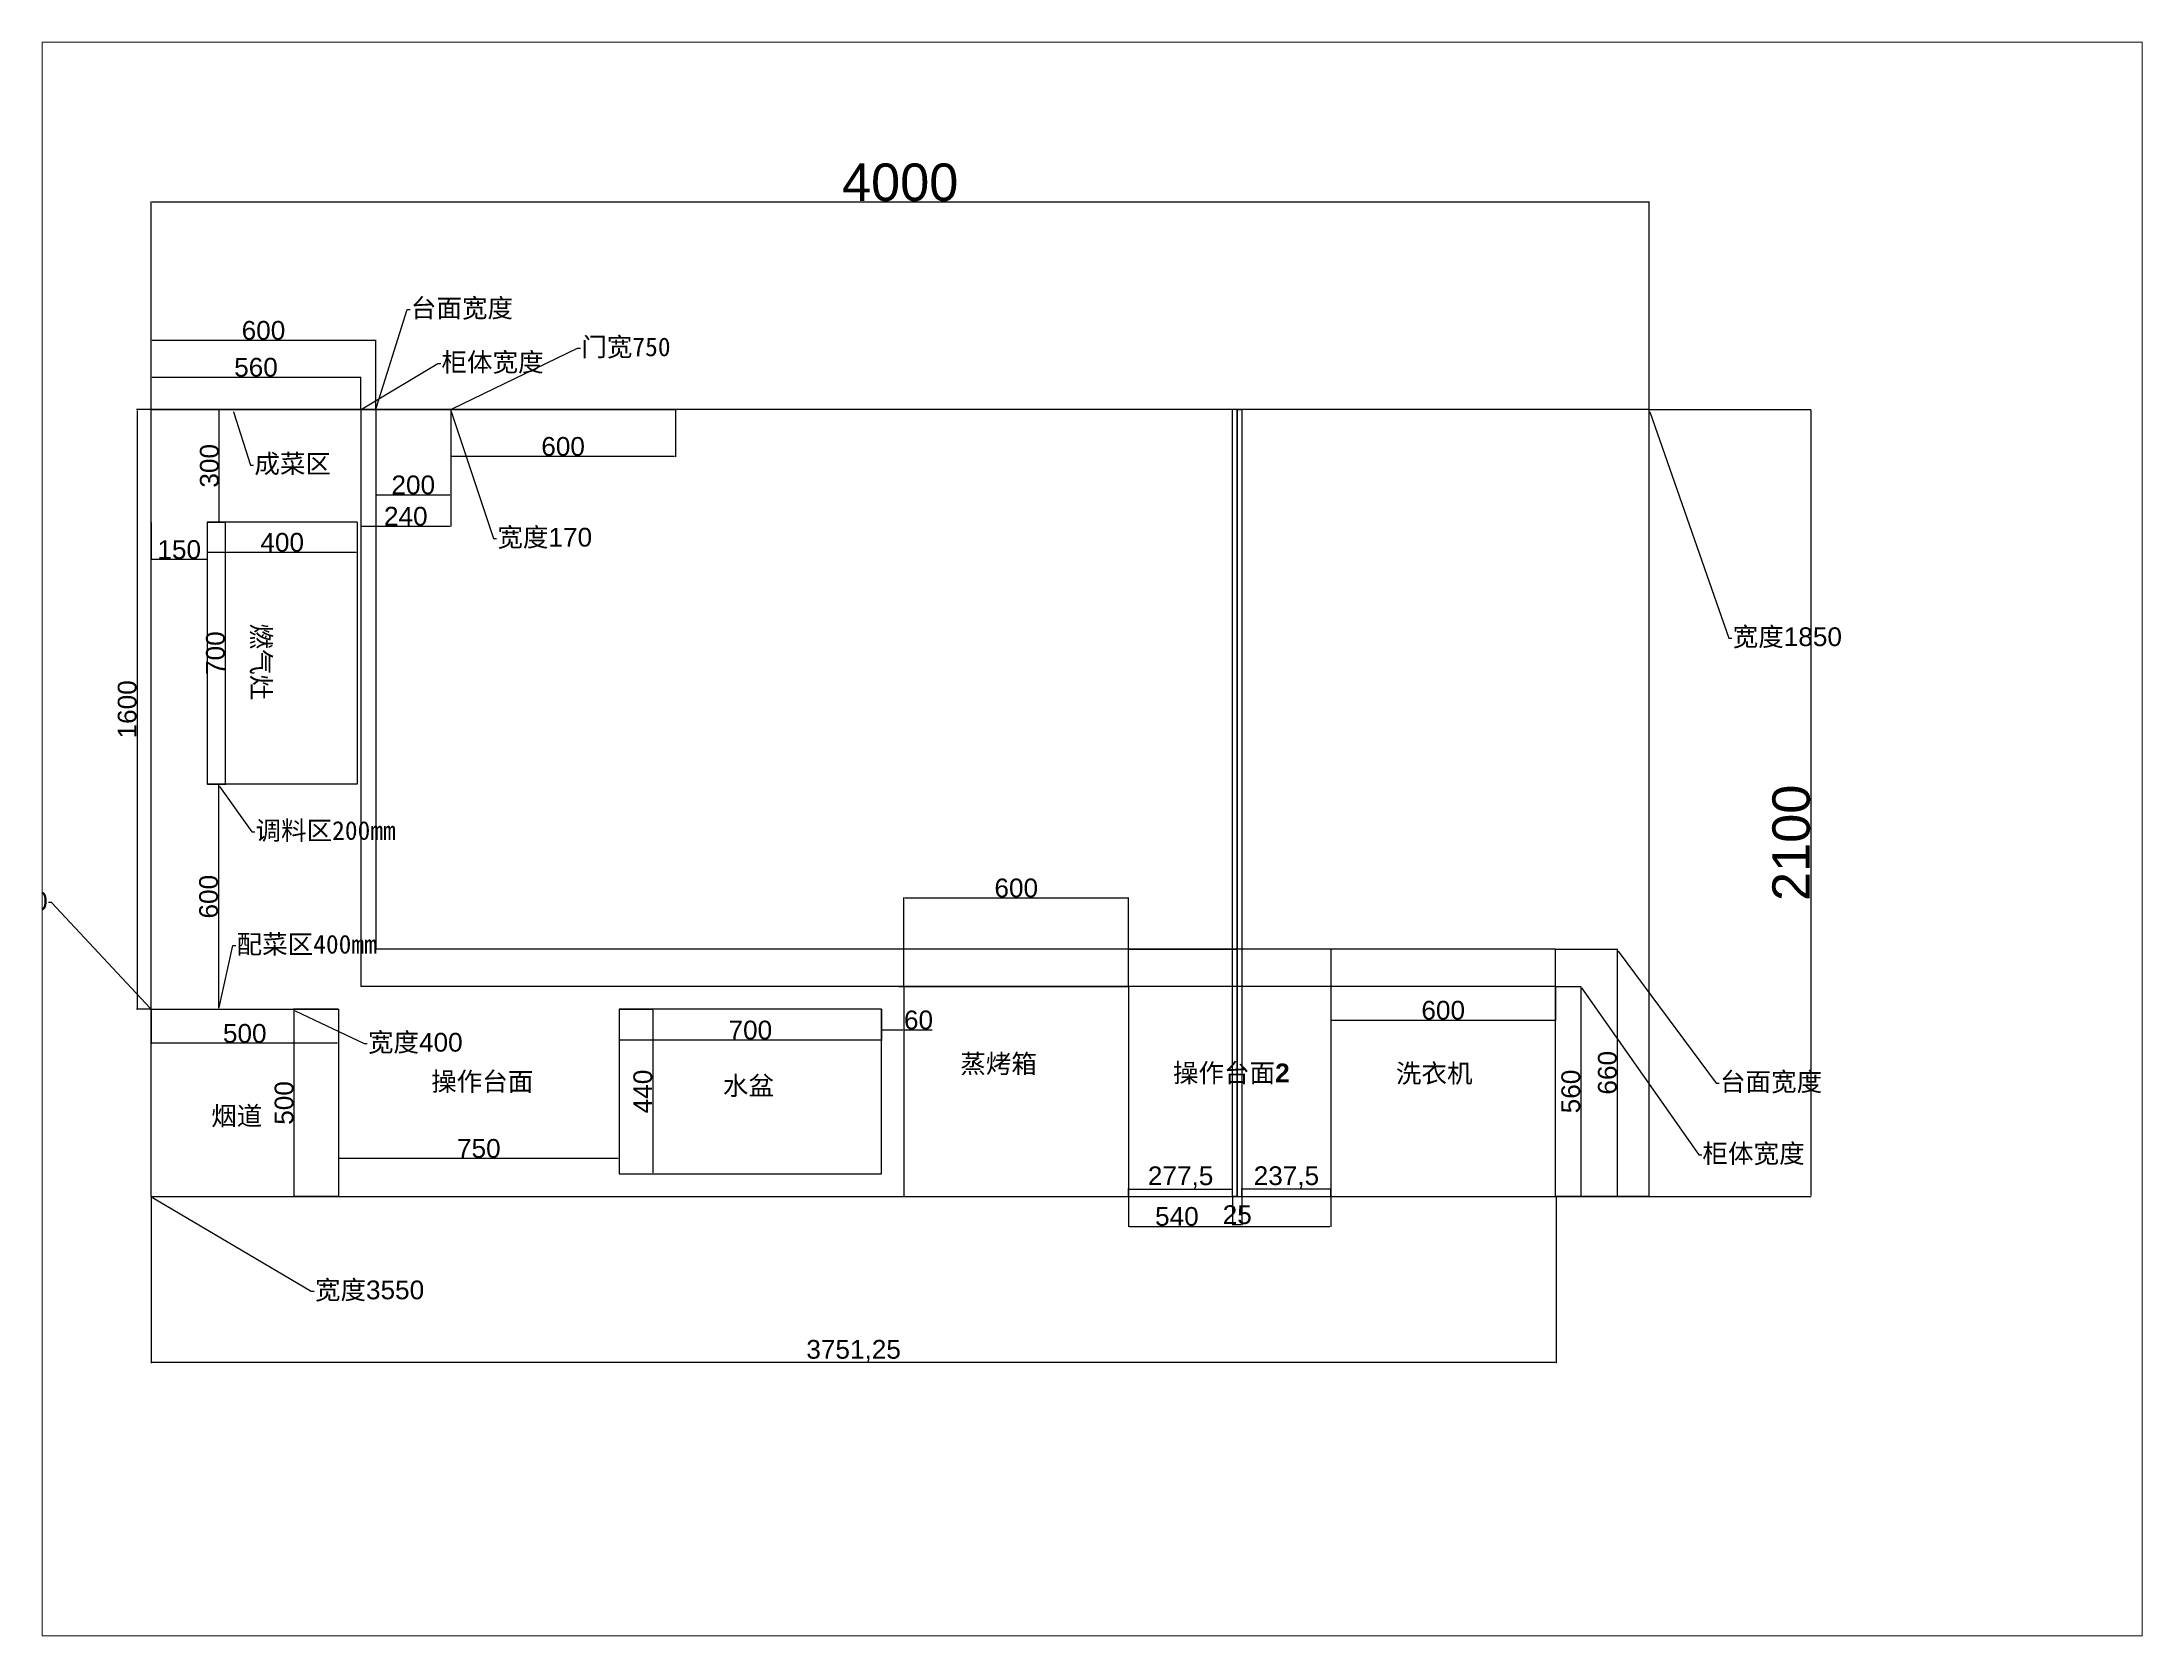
# Paper-space layout '布局1' of a CAD drawing. Header units: millimetres. Extents: x 26 to 231, y 20 to 176.
# The model-space entities are those that its viewports show. They can reach past a viewport. Long polylines and large blocks are cut down to what shows.
import ezdxf
from ezdxf import colors
from ezdxf.entities.mleader import LeaderData, LeaderLine
from ezdxf.math import Vec2, Vec3

# ---------------------------------------------------------------- set-up
doc = ezdxf.new("R2010")
doc.units = ezdxf.units.MM
doc.styles.get("Standard").update_dxf_attribs({"font": 'arial.ttf'})
doc.styles.add('厨房样式', font='arialbd.ttf', dxfattribs={"height": 50})
doc.dimstyles.new('ISO-25', dxfattribs={"dimtxt": 2.5, "dimasz": 2.5, "dimexe": 1.25, "dimexo": 0.625, "dimtad": 1, "dimtxsty": 'Standard', "dimcen": 2.5, "dimadec": 0, "dimazin": 0, "dimtfac": 1, "dimtmove": 0, "dimatfit": 3, "dimfxl": 1, "dimarcsym": 0})

# ---------------------------------------------------------------- blocks, each defined once
blk = doc.blocks.new('*D1')
at = {"color": 0, "lineweight": -2, "transparency": 16777216}
for p, q in [((4202.9, 1613.6), (4202.9, 1523.4)), ((4802.9, 1613.6), (4802.9, 1523.4)), ((4205.4, 1524.7), (4800.4, 1524.7))]:
    blk.add_line(p, q, dxfattribs=at)
at = {"color": 0, "transparency": 16777216}
for points in [[(4205.4, 1525.1), (4205.4, 1524.3), (4202.9, 1524.7)], [(4800.4, 1525.1), (4800.4, 1524.3), (4802.9, 1524.7)]]:
    blk.add_solid(points, dxfattribs=at)
at = {"layer": 'Defpoints', "color": 0, "transparency": 16777216}
for p in [(4202.9, 1614.2), (4802.9, 1614.2), (4802.9, 1524.7)]:
    blk.add_point(p, dxfattribs=at)
at = {"color": 0, "transparency": 16777216, "insert": (4502.9, 1550.8), "char_height": 2.5, "attachment_point": 5}
blk.add_mtext('{\\H20x;600}', dxfattribs=at)
blk = doc.blocks.new('*D2')
at = {"color": 0, "lineweight": -2, "transparency": 16777216}
for p, q in [((4803.6, 1614.2), (4871.2, 1614.2)), ((4870, 1611.7), (4870, 1056.7)), ((4803.6, 1054.2), (4871.2, 1054.2))]:
    blk.add_line(p, q, dxfattribs=at)
at = {"color": 0, "transparency": 16777216}
for points in [[(4869.5, 1611.7), (4870.4, 1611.7), (4870, 1614.2)], [(4869.5, 1056.7), (4870.4, 1056.7), (4870, 1054.2)]]:
    blk.add_solid(points, dxfattribs=at)
at = {"layer": 'Defpoints', "color": 0, "transparency": 16777216}
for p in [(4802.9, 1614.2), (4802.9, 1054.2), (4870, 1054.2)]:
    blk.add_point(p, dxfattribs=at)
at = {"color": 0, "transparency": 16777216, "insert": (4843.8, 1334.2), "char_height": 2.5, "attachment_point": 5, "rotation": 90}
blk.add_mtext('{\\H20x;560}', dxfattribs=at)
blk = doc.blocks.new('*D3')
at = {"color": 0, "lineweight": -2, "transparency": 16777216}
for p, q in [((4803.6, 1714.2), (4968.8, 1714.2)), ((4967.6, 1711.7), (4967.6, 1056.7)), ((4804.2, 1054.2), (4968.8, 1054.2))]:
    blk.add_line(p, q, dxfattribs=at)
at = {"color": 0, "transparency": 16777216}
for points in [[(4967.1, 1711.7), (4968, 1711.7), (4967.6, 1714.2)], [(4967.1, 1056.7), (4968, 1056.7), (4967.6, 1054.2)]]:
    blk.add_solid(points, dxfattribs=at)
at = {"layer": 'Defpoints', "color": 0, "transparency": 16777216}
for p in [(4802.9, 1714.2), (4803.6, 1054.2), (4967.6, 1054.2)]:
    blk.add_point(p, dxfattribs=at)
at = {"color": 0, "transparency": 16777216, "insert": (4941.4, 1384.2), "char_height": 2.5, "attachment_point": 5, "rotation": 90}
blk.add_mtext('{\\H20x;660}', dxfattribs=at)
blk = doc.blocks.new('*D4')
at = {"color": 0, "lineweight": -2, "transparency": 16777216}
for p, q in [((5053.6, 3154.2), (5485.3, 3154.2)), ((5484.1, 3151.7), (5484.1, 1056.7)), ((5053.6, 1054.2), (5485.3, 1054.2))]:
    blk.add_line(p, q, dxfattribs=at)
at = {"color": 0, "transparency": 16777216}
for points in [[(5483.6, 3151.7), (5484.5, 3151.7), (5484.1, 3154.2)], [(5483.6, 1056.7), (5484.5, 1056.7), (5484.1, 1054.2)]]:
    blk.add_solid(points, dxfattribs=at)
at = {"layer": 'Defpoints', "color": 0, "transparency": 16777216}
for p in [(5052.9, 3154.2), (5052.9, 1054.2), (5484.1, 1054.2)]:
    blk.add_point(p, dxfattribs=at)
at = {"color": 0, "transparency": 16777216, "insert": (5432.4, 1997.9), "char_height": 2.5, "attachment_point": 5, "rotation": 90}
blk.add_mtext('{\\H40x;2100}', dxfattribs=at)
blk = doc.blocks.new('*D5')
at = {"color": 0, "lineweight": -2, "transparency": 16777216}
for p, q in [((1052.9, 3154.9), (1052.9, 3340.6)), ((1055.4, 3339.3), (1650.4, 3339.3)), ((1652.9, 3154.9), (1652.9, 3340.6))]:
    blk.add_line(p, q, dxfattribs=at)
at = {"color": 0, "transparency": 16777216}
for points in [[(1055.4, 3339.7), (1055.4, 3338.9), (1052.9, 3339.3)], [(1650.4, 3339.7), (1650.4, 3338.9), (1652.9, 3339.3)]]:
    blk.add_solid(points, dxfattribs=at)
at = {"layer": 'Defpoints', "color": 0, "transparency": 16777216}
for p in [(1652.9, 3339.3), (1052.9, 3154.2), (1652.9, 3154.2)]:
    blk.add_point(p, dxfattribs=at)
at = {"color": 0, "transparency": 16777216, "insert": (1352.9, 3365.5), "char_height": 2.5, "attachment_point": 5}
blk.add_mtext('{\\H20x;600}', dxfattribs=at)
blk = doc.blocks.new('*D6')
at = {"color": 0, "lineweight": -2, "transparency": 16777216}
for p, q in [((1052.9, 3154.9), (1052.9, 3242.1)), ((1055.4, 3240.8), (1610.4, 3240.8)), ((1612.9, 3154.9), (1612.9, 3242.1))]:
    blk.add_line(p, q, dxfattribs=at)
at = {"color": 0, "transparency": 16777216}
for points in [[(1055.4, 3241.3), (1055.4, 3240.4), (1052.9, 3240.8)], [(1610.4, 3241.3), (1610.4, 3240.4), (1612.9, 3240.8)]]:
    blk.add_solid(points, dxfattribs=at)
at = {"layer": 'Defpoints', "color": 0, "transparency": 16777216}
for p in [(1612.9, 3240.8), (1052.9, 3154.2), (1612.9, 3154.2)]:
    blk.add_point(p, dxfattribs=at)
at = {"color": 0, "transparency": 16777216, "insert": (1332.9, 3267), "char_height": 2.5, "attachment_point": 5}
blk.add_mtext('{\\H20x;560}', dxfattribs=at)
blk = doc.blocks.new('*D7')
at = {"color": 0, "lineweight": -2, "transparency": 16777216}
for p, q in [((1852.9, 3153.6), (1852.9, 3028.3)), ((2452.9, 3153.6), (2452.9, 3028.3)), ((1855.4, 3029.6), (2450.4, 3029.6))]:
    blk.add_line(p, q, dxfattribs=at)
at = {"color": 0, "transparency": 16777216}
for points in [[(1855.4, 3030), (1855.4, 3029.2), (1852.9, 3029.6)], [(2450.4, 3030), (2450.4, 3029.2), (2452.9, 3029.6)]]:
    blk.add_solid(points, dxfattribs=at)
at = {"layer": 'Defpoints', "color": 0, "transparency": 16777216}
for p in [(1852.9, 3154.2), (2452.9, 3154.2), (2452.9, 3029.6)]:
    blk.add_point(p, dxfattribs=at)
at = {"color": 0, "transparency": 16777216, "insert": (2152.9, 3055.7), "char_height": 2.5, "attachment_point": 5}
blk.add_mtext('{\\H20x;600}', dxfattribs=at)
blk = doc.blocks.new('*D8')
at = {"color": 0, "lineweight": -2, "transparency": 16777216}
for p, q in [((1052.9, 3154.9), (1052.9, 3710)), ((1055.4, 3708.8), (5050.4, 3708.8)), ((5052.9, 3152.4), (5052.9, 3710))]:
    blk.add_line(p, q, dxfattribs=at)
at = {"color": 0, "transparency": 16777216}
for points in [[(1055.4, 3709.2), (1055.4, 3708.4), (1052.9, 3708.8)], [(5050.4, 3709.2), (5050.4, 3708.4), (5052.9, 3708.8)]]:
    blk.add_solid(points, dxfattribs=at)
at = {"layer": 'Defpoints', "color": 0, "transparency": 16777216}
for p in [(5052.9, 3708.8), (1052.9, 3154.2), (5052.9, 3151.7)]:
    blk.add_point(p, dxfattribs=at)
at = {"color": 0, "transparency": 16777216, "insert": (3052.9, 3760.5), "char_height": 2.5, "attachment_point": 5}
blk.add_mtext('{\\H40x;4000}', dxfattribs=at)
blk = doc.blocks.new('*D9')
at = {"color": 0, "lineweight": -2, "transparency": 16777216}
for p, q in [((1652.9, 3153.6), (1652.9, 2925.6)), ((1852.9, 3153), (1852.9, 2925.6)), ((1655.4, 2926.9), (1850.4, 2926.9))]:
    blk.add_line(p, q, dxfattribs=at)
at = {"color": 0, "transparency": 16777216}
for points in [[(1655.4, 2927.3), (1655.4, 2926.4), (1652.9, 2926.9)], [(1850.4, 2927.3), (1850.4, 2926.4), (1852.9, 2926.9)]]:
    blk.add_solid(points, dxfattribs=at)
at = {"layer": 'Defpoints', "color": 0, "transparency": 16777216}
for p in [(1652.9, 3154.2), (1852.9, 3153.6), (1852.9, 2926.9)]:
    blk.add_point(p, dxfattribs=at)
at = {"color": 0, "transparency": 16777216, "insert": (1752.9, 2953), "char_height": 2.5, "attachment_point": 5}
blk.add_mtext('{\\H20x;200}', dxfattribs=at)
blk = doc.blocks.new('*D10')
at = {"color": 0, "lineweight": -2, "transparency": 16777216}
for p, q in [((1052.9, 1553.6), (1052.9, 1461.6)), ((1552.9, 1553.6), (1552.9, 1461.6)), ((1550.4, 1462.8), (1055.4, 1462.8))]:
    blk.add_line(p, q, dxfattribs=at)
at = {"color": 0, "transparency": 16777216}
for points in [[(1055.4, 1463.2), (1055.4, 1462.4), (1052.9, 1462.8)], [(1550.4, 1463.2), (1550.4, 1462.4), (1552.9, 1462.8)]]:
    blk.add_solid(points, dxfattribs=at)
at = {"layer": 'Defpoints', "color": 0, "transparency": 16777216}
for p in [(1052.9, 1554.2), (1552.9, 1554.2), (1052.9, 1462.8)]:
    blk.add_point(p, dxfattribs=at)
at = {"color": 0, "transparency": 16777216, "insert": (1302.9, 1489), "char_height": 2.5, "attachment_point": 5}
blk.add_mtext('{\\H20x;500}', dxfattribs=at)
blk = doc.blocks.new('*D11')
at = {"color": 0, "lineweight": -2, "transparency": 16777216}
for p, q in [((1552.3, 1553.6), (1433, 1553.6)), ((1434.2, 1551.1), (1434.2, 1056.1)), ((1552.3, 1053.6), (1433, 1053.6))]:
    blk.add_line(p, q, dxfattribs=at)
at = {"color": 0, "transparency": 16777216}
for points in [[(1433.8, 1551.1), (1434.7, 1551.1), (1434.2, 1553.6)], [(1433.8, 1056.1), (1434.7, 1056.1), (1434.2, 1053.6)]]:
    blk.add_solid(points, dxfattribs=at)
at = {"layer": 'Defpoints', "color": 0, "transparency": 16777216}
for p in [(1552.9, 1553.6), (1434.2, 1053.6), (1552.9, 1053.6)]:
    blk.add_point(p, dxfattribs=at)
at = {"color": 0, "transparency": 16777216, "insert": (1408.1, 1303.6), "char_height": 2.5, "attachment_point": 5, "rotation": 90}
blk.add_mtext('{\\H20x;500}', dxfattribs=at)
blk = doc.blocks.new('*D12')
at = {"color": 0, "lineweight": -2, "transparency": 16777216}
for p, q in [((2302.9, 1553.6), (2302.9, 1470.5)), ((3002.9, 1553.6), (3002.9, 1470.5)), ((2305.4, 1471.8), (3000.4, 1471.8))]:
    blk.add_line(p, q, dxfattribs=at)
at = {"color": 0, "transparency": 16777216}
for points in [[(2305.4, 1472.2), (2305.4, 1471.4), (2302.9, 1471.8)], [(3000.4, 1472.2), (3000.4, 1471.4), (3002.9, 1471.8)]]:
    blk.add_solid(points, dxfattribs=at)
at = {"layer": 'Defpoints', "color": 0, "transparency": 16777216}
for p in [(2302.9, 1554.2), (3002.9, 1554.2), (3002.9, 1471.8)]:
    blk.add_point(p, dxfattribs=at)
at = {"color": 0, "transparency": 16777216, "insert": (2652.9, 1497.9), "char_height": 2.5, "attachment_point": 5}
blk.add_mtext('{\\H20x;700}', dxfattribs=at)
blk = doc.blocks.new('*D13')
at = {"color": 0, "lineweight": -2, "transparency": 16777216}
for p, q in [((2303.6, 1554.2), (2393.4, 1554.2)), ((2392.2, 1551.7), (2392.2, 1116.7)), ((2303.6, 1114.2), (2393.4, 1114.2))]:
    blk.add_line(p, q, dxfattribs=at)
at = {"color": 0, "transparency": 16777216}
for points in [[(2391.7, 1551.7), (2392.6, 1551.7), (2392.2, 1554.2)], [(2391.7, 1116.7), (2392.6, 1116.7), (2392.2, 1114.2)]]:
    blk.add_solid(points, dxfattribs=at)
at = {"layer": 'Defpoints', "color": 0, "transparency": 16777216}
for p in [(2302.9, 1554.2), (2302.9, 1114.2), (2392.2, 1114.2)]:
    blk.add_point(p, dxfattribs=at)
at = {"color": 0, "transparency": 16777216, "insert": (2366, 1334.2), "char_height": 2.5, "attachment_point": 5, "rotation": 90}
blk.add_mtext('{\\H20x;440}', dxfattribs=at)
blk = doc.blocks.new('*D14')
at = {"color": 0, "lineweight": -2, "transparency": 16777216}
for p, q in [((1552.9, 1553), (1552.9, 1154.6)), ((2302.9, 1553), (2302.9, 1154.6)), ((1555.4, 1155.9), (2300.4, 1155.9))]:
    blk.add_line(p, q, dxfattribs=at)
at = {"color": 0, "transparency": 16777216}
for points in [[(1555.4, 1156.3), (1555.4, 1155.4), (1552.9, 1155.9)], [(2300.4, 1156.3), (2300.4, 1155.4), (2302.9, 1155.9)]]:
    blk.add_solid(points, dxfattribs=at)
at = {"layer": 'Defpoints', "color": 0, "transparency": 16777216}
for p in [(1552.9, 1553.6), (2302.9, 1553.6), (2302.9, 1155.9)]:
    blk.add_point(p, dxfattribs=at)
at = {"color": 0, "transparency": 16777216, "insert": (1927.9, 1182), "char_height": 2.5, "attachment_point": 5}
blk.add_mtext('{\\H20x;750}', dxfattribs=at)
blk = doc.blocks.new('*D15')
at = {"color": 0, "lineweight": -2, "transparency": 16777216}
for p, q in [((3002.9, 1553.6), (3002.9, 1497.5)), ((3062.9, 1553), (3062.9, 1497.5)), ((3005.4, 1498.8), (3060.4, 1498.8)), ((3062.9, 1498.8), (3138.4, 1498.8))]:
    blk.add_line(p, q, dxfattribs=at)
at = {"color": 0, "transparency": 16777216}
for points in [[(3005.4, 1499.2), (3005.4, 1498.4), (3002.9, 1498.8)], [(3060.4, 1499.2), (3060.4, 1498.4), (3062.9, 1498.8)]]:
    blk.add_solid(points, dxfattribs=at)
at = {"layer": 'Defpoints', "color": 0, "transparency": 16777216}
for p in [(3002.9, 1554.2), (3062.9, 1553.6), (3062.9, 1498.8)]:
    blk.add_point(p, dxfattribs=at)
at = {"color": 0, "transparency": 16777216, "insert": (3101.9, 1524.9), "char_height": 2.5, "attachment_point": 5}
blk.add_mtext('{\\H20x;60}', dxfattribs=at)
blk = doc.blocks.new('*D16')
at = {"color": 0, "lineweight": -2, "transparency": 16777216}
for p, q in [((3662.9, 1053.6), (3662.9, 973)), ((4202.9, 1053.6), (4202.9, 973)), ((3665.4, 974.3), (4200.4, 974.3))]:
    blk.add_line(p, q, dxfattribs=at)
at = {"color": 0, "transparency": 16777216}
for points in [[(3665.4, 974.7), (3665.4, 973.9), (3662.9, 974.3)], [(4200.4, 974.7), (4200.4, 973.9), (4202.9, 974.3)]]:
    blk.add_solid(points, dxfattribs=at)
at = {"layer": 'Defpoints', "color": 0, "transparency": 16777216}
for p in [(3662.9, 1054.2), (4202.9, 1054.2), (4202.9, 974.3)]:
    blk.add_point(p, dxfattribs=at)
at = {"color": 0, "transparency": 16777216, "insert": (3791.8, 1000.4), "char_height": 2.5, "attachment_point": 5}
blk.add_mtext('{\\H20x;540}', dxfattribs=at)
blk = doc.blocks.new('*D17')
at = {"color": 0, "lineweight": -2, "transparency": 16777216}
for p, q in [((3662.9, 1054.9), (3662.9, 1075.2)), ((3665.4, 1073.9), (3937.9, 1073.9)), ((3940.4, 1054.9), (3940.4, 1075.2))]:
    blk.add_line(p, q, dxfattribs=at)
at = {"color": 0, "transparency": 16777216}
for points in [[(3665.4, 1074.3), (3665.4, 1073.5), (3662.9, 1073.9)], [(3937.9, 1074.3), (3937.9, 1073.5), (3940.4, 1073.9)]]:
    blk.add_solid(points, dxfattribs=at)
at = {"layer": 'Defpoints', "color": 0, "transparency": 16777216}
for p in [(3940.4, 1073.9), (3662.9, 1054.2), (3940.4, 1054.2)]:
    blk.add_point(p, dxfattribs=at)
at = {"color": 0, "transparency": 16777216, "insert": (3801.7, 1104.6), "char_height": 2.5, "attachment_point": 5}
blk.add_mtext('{\\H20x;277,5}', dxfattribs=at)
blk = doc.blocks.new('*D18')
at = {"color": 0, "lineweight": -2, "transparency": 16777216}
for p, q in [((3965.4, 1054.9), (3965.4, 1075.4)), ((3967.9, 1074.1), (4200.4, 1074.1)), ((4202.9, 1054.9), (4202.9, 1075.4))]:
    blk.add_line(p, q, dxfattribs=at)
at = {"color": 0, "transparency": 16777216}
for points in [[(3967.9, 1074.6), (3967.9, 1073.7), (3965.4, 1074.1)], [(4200.4, 1074.6), (4200.4, 1073.7), (4202.9, 1074.1)]]:
    blk.add_solid(points, dxfattribs=at)
at = {"layer": 'Defpoints', "color": 0, "transparency": 16777216}
for p in [(4202.9, 1074.1), (3965.4, 1054.2), (4202.9, 1054.2)]:
    blk.add_point(p, dxfattribs=at)
at = {"color": 0, "transparency": 16777216, "insert": (4084.2, 1104.8), "char_height": 2.5, "attachment_point": 5}
blk.add_mtext('{\\H20x;237,5}', dxfattribs=at)
blk = doc.blocks.new('*D19')
at = {"color": 0, "lineweight": -2, "transparency": 16777216}
for p, q in [((1202.9, 2853.6), (1202.9, 2772.3)), ((1602.9, 2853.6), (1602.9, 2772.3)), ((1205.4, 2773.6), (1600.4, 2773.6))]:
    blk.add_line(p, q, dxfattribs=at)
at = {"color": 0, "transparency": 16777216}
for points in [[(1205.4, 2774), (1205.4, 2773.2), (1202.9, 2773.6)], [(1600.4, 2774), (1600.4, 2773.2), (1602.9, 2773.6)]]:
    blk.add_solid(points, dxfattribs=at)
at = {"layer": 'Defpoints', "color": 0, "transparency": 16777216}
for p in [(1202.9, 2854.2), (1602.9, 2854.2), (1602.9, 2773.6)]:
    blk.add_point(p, dxfattribs=at)
at = {"color": 0, "transparency": 16777216, "insert": (1402.9, 2799.7), "char_height": 2.5, "attachment_point": 5}
blk.add_mtext('{\\H20x;400}', dxfattribs=at)
blk = doc.blocks.new('*D20')
at = {"color": 0, "lineweight": -2, "transparency": 16777216}
for p, q in [((1203.6, 2854.2), (1252.2, 2854.2)), ((1251, 2851.7), (1251, 2156.7)), ((1203.6, 2154.2), (1252.2, 2154.2))]:
    blk.add_line(p, q, dxfattribs=at)
at = {"color": 0, "transparency": 16777216}
for points in [[(1250.6, 2851.7), (1251.4, 2851.7), (1251, 2854.2)], [(1250.6, 2156.7), (1251.4, 2156.7), (1251, 2154.2)]]:
    blk.add_solid(points, dxfattribs=at)
at = {"layer": 'Defpoints', "color": 0, "transparency": 16777216}
for p in [(1202.9, 2854.2), (1202.9, 2154.2), (1251, 2154.2)]:
    blk.add_point(p, dxfattribs=at)
at = {"color": 0, "transparency": 16777216, "insert": (1224.8, 2504.2), "char_height": 2.5, "attachment_point": 5, "rotation": 90}
blk.add_mtext('{\\H20x;700}', dxfattribs=at)
blk = doc.blocks.new('*D21')
at = {"color": 0, "lineweight": -2, "transparency": 16777216}
for p, q in [((1204.2, 3154.2), (1236, 3154.2)), ((1234.7, 2856.7), (1234.7, 3151.7)), ((1204.2, 2854.2), (1236, 2854.2))]:
    blk.add_line(p, q, dxfattribs=at)
at = {"color": 0, "transparency": 16777216}
for points in [[(1234.3, 3151.7), (1235.2, 3151.7), (1234.7, 3154.2)], [(1234.3, 2856.7), (1235.2, 2856.7), (1234.7, 2854.2)]]:
    blk.add_solid(points, dxfattribs=at)
at = {"layer": 'Defpoints', "color": 0, "transparency": 16777216}
for p in [(1203.6, 3154.2), (1234.7, 3154.2), (1203.6, 2854.2)]:
    blk.add_point(p, dxfattribs=at)
at = {"color": 0, "transparency": 16777216, "insert": (1208.6, 3004.2), "char_height": 2.5, "attachment_point": 5, "rotation": 90}
blk.add_mtext('{\\H20x;300}', dxfattribs=at)
blk = doc.blocks.new('*D22')
at = {"color": 0, "lineweight": -2, "transparency": 16777216}
for p, q in [((1204.2, 2154.2), (1234, 2154.2)), ((1232.7, 2151.7), (1232.7, 1556.7)), ((1204.2, 1554.2), (1234, 1554.2))]:
    blk.add_line(p, q, dxfattribs=at)
at = {"color": 0, "transparency": 16777216}
for points in [[(1232.3, 2151.7), (1233.1, 2151.7), (1232.7, 2154.2)], [(1232.3, 1556.7), (1233.1, 1556.7), (1232.7, 1554.2)]]:
    blk.add_solid(points, dxfattribs=at)
at = {"layer": 'Defpoints', "color": 0, "transparency": 16777216}
for p in [(1203.6, 2154.2), (1203.6, 1554.2), (1232.7, 1554.2)]:
    blk.add_point(p, dxfattribs=at)
at = {"color": 0, "transparency": 16777216, "insert": (1206.6, 1854.2), "char_height": 2.5, "attachment_point": 5, "rotation": 90}
blk.add_mtext('{\\H20x;600}', dxfattribs=at)
blk = doc.blocks.new('*D23')
at = {"color": 0, "lineweight": -2, "transparency": 16777216}
for p, q in [((1052.3, 3154.2), (1014.1, 3154.2)), ((1015.3, 3151.7), (1015.3, 1556.7)), ((1052.3, 1554.2), (1014.1, 1554.2))]:
    blk.add_line(p, q, dxfattribs=at)
at = {"color": 0, "transparency": 16777216}
for points in [[(1014.9, 3151.7), (1015.7, 3151.7), (1015.3, 3154.2)], [(1014.9, 1556.7), (1015.7, 1556.7), (1015.3, 1554.2)]]:
    blk.add_solid(points, dxfattribs=at)
at = {"layer": 'Defpoints', "color": 0, "transparency": 16777216}
for p in [(1052.9, 3154.2), (1015.3, 1554.2), (1052.9, 1554.2)]:
    blk.add_point(p, dxfattribs=at)
at = {"color": 0, "transparency": 16777216, "insert": (989.2, 2354.2), "char_height": 2.5, "attachment_point": 5, "rotation": 90}
blk.add_mtext('{\\H20x;1600}', dxfattribs=at)
blk = doc.blocks.new('*D24')
at = {"color": 0, "lineweight": -2, "transparency": 16777216}
for p, q in [((1052.9, 1053.6), (1052.9, 609.5)), ((4804.2, 1053.6), (4804.2, 609.5)), ((4801.7, 610.7), (1055.4, 610.7))]:
    blk.add_line(p, q, dxfattribs=at)
at = {"color": 0, "transparency": 16777216}
for points in [[(1055.4, 611.1), (1055.4, 610.3), (1052.9, 610.7)], [(4801.7, 611.1), (4801.7, 610.3), (4804.2, 610.7)]]:
    blk.add_solid(points, dxfattribs=at)
at = {"layer": 'Defpoints', "color": 0, "transparency": 16777216}
for p in [(1052.9, 1054.2), (4804.2, 1054.2), (1052.9, 610.7)]:
    blk.add_point(p, dxfattribs=at)
at = {"color": 0, "transparency": 16777216, "insert": (2928.6, 641.4), "char_height": 2.5, "attachment_point": 5}
blk.add_mtext('{\\H20x;3751,25}', dxfattribs=at)
blk = doc.blocks.new('*D25')
at = {"color": 0, "lineweight": -2, "transparency": 16777216}
for p, q in [((3940.4, 1053.6), (3940.4, 977.7)), ((3965.4, 1053.6), (3965.4, 977.7)), ((3942.9, 978.9), (3962.9, 978.9))]:
    blk.add_line(p, q, dxfattribs=at)
at = {"color": 0, "transparency": 16777216}
for points in [[(3942.9, 979.4), (3942.9, 978.5), (3940.4, 978.9)], [(3962.9, 979.4), (3962.9, 978.5), (3965.4, 978.9)]]:
    blk.add_solid(points, dxfattribs=at)
at = {"layer": 'Defpoints', "color": 0, "transparency": 16777216}
for p in [(3940.4, 1054.2), (3965.4, 1054.2), (3965.4, 978.9)]:
    blk.add_point(p, dxfattribs=at)
at = {"color": 0, "transparency": 16777216, "insert": (3952.9, 1005.1), "char_height": 2.5, "attachment_point": 5}
blk.add_mtext('{\\H20x;25}', dxfattribs=at)
blk = doc.blocks.new('*D42')
at = {"color": 0, "lineweight": -2, "transparency": 16777216}
for p, q in [((3062.9, 1614.9), (3062.9, 1852.3)), ((3065.4, 1851), (3660.4, 1851)), ((3662.9, 1614.9), (3662.9, 1852.3))]:
    blk.add_line(p, q, dxfattribs=at)
at = {"color": 0, "transparency": 16777216}
for points in [[(3065.4, 1851.5), (3065.4, 1850.6), (3062.9, 1851)], [(3660.4, 1851.5), (3660.4, 1850.6), (3662.9, 1851)]]:
    blk.add_solid(points, dxfattribs=at)
at = {"layer": 'Defpoints', "color": 0, "transparency": 16777216}
for p in [(3662.9, 1851), (3062.9, 1614.2), (3662.9, 1614.2)]:
    blk.add_point(p, dxfattribs=at)
at = {"color": 0, "transparency": 16777216, "insert": (3362.9, 1877.2), "char_height": 2.5, "attachment_point": 5}
blk.add_mtext('{\\H20x;600}', dxfattribs=at)
blk = doc.blocks.new('*D67')
at = {"color": 0, "lineweight": -2, "transparency": 16777216}
for p, q in [((1052.9, 2853), (1052.9, 2753)), ((1202.9, 2853), (1202.9, 2753)), ((1200.4, 2754.2), (1055.4, 2754.2))]:
    blk.add_line(p, q, dxfattribs=at)
at = {"color": 0, "transparency": 16777216}
for points in [[(1055.4, 2754.6), (1055.4, 2753.8), (1052.9, 2754.2)], [(1200.4, 2754.6), (1200.4, 2753.8), (1202.9, 2754.2)]]:
    blk.add_solid(points, dxfattribs=at)
at = {"layer": 'Defpoints', "color": 0, "transparency": 16777216}
for p in [(1052.9, 2853.6), (1202.9, 2853.6), (1052.9, 2754.2)]:
    blk.add_point(p, dxfattribs=at)
at = {"color": 0, "transparency": 16777216, "insert": (1127.9, 2780.4), "char_height": 2.5, "attachment_point": 5}
blk.add_mtext('{\\H20x;150}', dxfattribs=at)
blk = doc.blocks.new('*D75')
at = {"color": 0, "lineweight": -2, "transparency": 16777216}
for p, q in [((1612.9, 3153), (1612.9, 2841.9)), ((1852.9, 3152.4), (1852.9, 2841.9)), ((1615.4, 2843.1), (1850.4, 2843.1))]:
    blk.add_line(p, q, dxfattribs=at)
at = {"color": 0, "transparency": 16777216}
for points in [[(1615.4, 2843.5), (1615.4, 2842.7), (1612.9, 2843.1)], [(1850.4, 2843.5), (1850.4, 2842.7), (1852.9, 2843.1)]]:
    blk.add_solid(points, dxfattribs=at)
at = {"layer": 'Defpoints', "color": 0, "transparency": 16777216}
for p in [(1612.9, 3153.6), (1852.9, 3153), (1852.9, 2843.1)]:
    blk.add_point(p, dxfattribs=at)
at = {"color": 0, "transparency": 16777216, "insert": (1732.9, 2869.3), "char_height": 2.5, "attachment_point": 5}
blk.add_mtext('{\\H20x;240}', dxfattribs=at)

msp = doc.modelspace()

# ---------------------------------------------------------------- linework, layer by layer
for p, q in [((1052.947, 1054.23), (1052.947, 3154.23)), ((1052.947, 3154.23), (1852.947, 3154.23)), ((5052.947, 3154.23), (1052.947, 3154.23)), ((1052.947, 3154.23), (2237.241, 3154.23)), ((1052.947, 3154.23), (1052.947, 3154.23)), ((1052.947, 3154.23), (1652.947, 3154.23)), ((1052.947, 3154.23), (1612.947, 3154.23)), ((1052.947, 3154.23), (1852.947, 3154.23)), ((1052.947, 3154.23), (1202.947, 3154.23)), ((1612.947, 3154.23), (1562.947, 3154.23)), ((1652.947, 3153.605), (1602.947, 3153.605)), ((1652.947, 3154.23), (1652.947, 1714.23)), ((3237.241, 3154.23), (3237.241, 3154.23)), ((3957.947, 3154.23), (3947.947, 3154.23)), ((3952.947, 3154.23), (3952.31, 3154.23)), ((3952.947, 3154.23), (3965.447, 3154.23)), ((5052.947, 1054.23), (5052.947, 3154.23)), ((1602.947, 2854.23), (1202.947, 2854.23)), ((1202.947, 2854.23), (1202.947, 2154.23)), ((1602.947, 2854.23), (1602.947, 2154.23)), ((1602.947, 2154.23), (1202.947, 2154.23)), ((4802.947, 1714.23), (1652.947, 1714.23)), ((3923.947, 1714.23), (3633.947, 1714.23)), ((3952.947, 1714.23), (3662.947, 1714.23)), ((3662.947, 1714.23), (3952.947, 1714.23)), ((3952.947, 1714.23), (3923.947, 1714.23)), ((3952.947, 1714.23), (3923.947, 1714.23)), ((4802.947, 1054.23), (4802.947, 1714.23)), ((4802.947, 1054.23), (4802.947, 1614.23)), ((1052.947, 1054.23), (1052.947, 1554.23)), ((2302.947, 1554.23), (2302.947, 1114.23)), ((3002.947, 1554.23), (2302.947, 1554.23)), ((3002.646, 1114.23), (3002.646, 1554.23)), ((2302.947, 1114.23), (3002.947, 1114.23)), ((1052.947, 1054.23), (5052.947, 1054.23)), ((1552.947, 1054.23), (2252.947, 1054.23)), ((3952.947, 1054.23), (3940.447, 1054.23)), ((3952.947, 1054.23), (3957.947, 1054.23)), ((3952.947, 1054.23), (3957.947, 1054.23)), ((5052.947, 1054.23), (4802.947, 1054.23))]:
    msp.add_line(p, q)
at = {"color": 4}
for p, q in [((1612.947, 3154.23), (1612.947, 1614.23)), ((1612.947, 3154.23), (1612.947, 2854.23)), ((4802.947, 1614.23), (1612.947, 1614.23))]:
    msp.add_line(p, q, dxfattribs=at)
at = {"color": 1}
msp.add_line((1852.947, 3154.23), (2452.947, 3154.23), dxfattribs=at)
at = {"color": 5}
for p, q in [((3940.447, 1054.23), (3940.447, 3154.23)), ((3965.447, 3154.23), (3965.447, 1054.23))]:
    msp.add_line(p, q, dxfattribs=at)
at = {"color": 4, "lineweight": 211}
msp.add_line((3952.947, 1054.23), (3952.947, 3154.23), dxfattribs=at)
at = {"color": 3}
for p, q in [((4802.947, 1714.23), (4202.947, 1714.23)), ((4202.947, 1714.23), (4202.947, 1054.23)), ((3049.586, 1614.23), (3649.586, 1614.23)), ((3062.947, 1614.23), (3662.947, 1614.23)), ((3062.947, 1614.23), (3062.947, 1054.23)), ((3662.947, 1614.23), (3662.947, 1054.23))]:
    msp.add_line(p, q, dxfattribs=at)
at = {"color": 2}
for p, q in [((1052.947, 1554.23), (1552.947, 1554.23)), ((1552.947, 1554.23), (1552.947, 1054.23))]:
    msp.add_line(p, q, dxfattribs=at)

# ---------------------------------------------------------------- texts
at = {"style": '厨房样式'}
msp.add_text('燃气灶', height=50, rotation=270, dxfattribs=at).set_placement((1321.452, 2583.109))
for s, p in [('蒸烤箱', (3213.419, 1383.316)), ('操作台面2', (3781.297, 1358.886)), ('洗衣机', (4376.626, 1357.698)), ('操作台面', (1800.703, 1335.981)), ('水盆', (2579.579, 1324.623)), ('烟道', (1213.439, 1244.105))]:
    msp.add_text(s, height=50, dxfattribs=at).set_placement(p)

# ---------------------------------------------------------------- dimensions: what is measured, and where the dimension line sits
for base, p1, p2, text, picture, middle in [((5052.947, 3708.794), (1052.947, 3154.23), (5052.947, 3151.73), '{\\H40x;<>}', '*D8', (3052.947, 3760.476)), ((1652.947, 3339.318), (1052.947, 3154.23), (1652.947, 3154.23), '{\\H20x;<>}', '*D5', (1352.947, 3365.471)), ((1612.947, 3240.839), (1052.947, 3154.23), (1612.947, 3154.23), '{\\H20x;<>}', '*D6', (1332.947, 3266.993)), ((1852.947, 2843.126), (1612.947, 3153.605), (1852.947, 3152.98), '{\\H20x;<>}', '*D75', (1732.947, 2869.28)), ((1852.947, 2926.856), (1652.947, 3154.23), (1852.947, 3153.605), '{\\H20x;<>}', '*D9', (1752.947, 2953.01)), ((2452.947, 3029.574), (1852.947, 3154.23), (2452.947, 3154.23), '{\\H20x;<>}', '*D7', (2152.947, 3055.728)), ((1602.947, 2773.582), (1202.947, 2854.23), (1602.947, 2854.23), '{\\H20x;<>}', '*D19', (1402.947, 2799.735)), ((3662.947, 1851.04), (3062.947, 1614.23), (3662.947, 1614.23), '{\\H20x;<>}', '*D42', (3362.947, 1877.193)), ((4802.947, 1524.676), (4202.947, 1614.23), (4802.947, 1614.23), '{\\H20x;<>}', '*D1', (4502.947, 1550.829)), ((1052.947, 1462.827), (1552.947, 1554.23), (1052.947, 1554.23), '{\\H20x;<>}', '*D10', (1302.947, 1488.981)), ((2302.947, 1155.854), (1552.947, 1553.605), (2302.947, 1553.605), '{\\H20x;<>}', '*D14', (1927.947, 1182.008)), ((3002.947, 1471.791), (2302.947, 1554.23), (3002.947, 1554.23), '{\\H20x;<>}', '*D12', (2652.947, 1497.944)), ((3062.947, 1498.787), (3002.947, 1554.23), (3062.947, 1553.605), '{\\H20x;<>}', '*D15', (3101.935, 1524.941)), ((1052.947, 610.716), (4804.197, 1054.23), (1052.947, 1054.23), '{\\H20x;<>}', '*D24', (2928.572, 641.388))]:
    dim = msp.add_linear_dim(base=base, p1=p1, p2=p2, text=text, dimstyle='ISO-25')
    dim.commit()
    dim.dimension.update_dxf_attribs({"geometry": picture, "text_midpoint": middle})
for base, p1, p2, picture, middle in [((1015.332, 1554.23), (1052.947, 3154.23), (1052.947, 1554.23), '*D23', (989.178, 2354.23)), ((1234.748, 3154.23), (1203.572, 2854.23), (1203.572, 3154.23), '*D21', (1208.578, 3004.23)), ((1232.715, 1554.23), (1203.572, 2154.23), (1203.572, 1554.23), '*D22', (1206.561, 1854.23)), ((4967.566, 1054.23), (4802.947, 1714.23), (4803.572, 1054.23), '*D3', (4941.412, 1384.23))]:
    dim = msp.add_linear_dim(base=base, p1=p1, p2=p2, angle=90, text='{\\H20x;<>}', dimstyle='ISO-25')
    dim.commit()
    dim.dimension.update_dxf_attribs({"geometry": picture, "text_midpoint": middle})
for base, p1, p2, text, picture, middle in [((5484.062, 1054.23), (5052.947, 3154.23), (5052.947, 1054.23), '{\\H40x;<>}', '*D4', (5484.062, 1997.864)), ((1250.985, 2154.23), (1202.947, 2854.23), (1202.947, 2154.23), '{\\H20x;<>}', '*D20', (1250.985, 2504.23)), ((4869.96, 1054.23), (4802.947, 1614.23), (4802.947, 1054.23), '{\\H20x;<>}', '*D2', (4869.96, 1334.23)), ((1434.244, 1053.605), (1552.947, 1553.605), (1552.947, 1053.605), '{\\H20x;<>}', '*D11', (1434.244, 1303.605)), ((2392.152, 1114.23), (2302.947, 1554.23), (2302.947, 1114.23), '{\\H20x;<>}', '*D13', (2392.152, 1334.23))]:
    dim = msp.add_linear_dim(base=base, p1=p1, p2=p2, angle=90, text=text, dimstyle='ISO-25')
    dim.commit()
    dim.dimension.update_dxf_attribs({"geometry": picture, "text_midpoint": middle, "dimtype": 160})
for base, p1, p2, picture, middle in [((1052.947, 2754.205), (1202.947, 2853.605), (1052.947, 2853.605), '*D67', (1127.947, 2754.205)), ((4202.947, 974.275), (3662.947, 1054.23), (4202.947, 1054.23), '*D16', (3791.773, 974.275)), ((3965.447, 978.935), (3940.447, 1054.23), (3965.447, 1054.23), '*D25', (3952.947, 978.935))]:
    dim = msp.add_linear_dim(base=base, p1=p1, p2=p2, text='{\\H20x;<>}', dimstyle='ISO-25')
    dim.commit()
    dim.dimension.update_dxf_attribs({"geometry": picture, "text_midpoint": middle, "dimtype": 160})
at = {"color": 5}
for base, p1, p2, picture, middle in [((3940.447, 1073.911), (3662.947, 1054.23), (3940.447, 1054.23), '*D17', (3801.697, 1104.584)), ((4202.947, 1074.139), (3965.447, 1054.23), (4202.947, 1054.23), '*D18', (4084.197, 1104.812))]:
    dim = msp.add_linear_dim(base=base, p1=p1, p2=p2, text='{\\H20x;<>}', dimstyle='ISO-25', dxfattribs=at)
    dim.commit()
    dim.dimension.update_dxf_attribs({"geometry": picture, "text_midpoint": middle})

# ---------------------------------------------------------------- leaders
ml = msp.add_multileader_mtext('Standard')
ml.set_content('{\\fSimSun|b1|i0|c134|p2;台面宽度}', color=256, style='厨房样式')
ml.set_leader_properties()
ml.build(insert=Vec2(0, 0))
ctx = ml.context
ctx.base_point, ctx.char_height, ctx.plane_origin = Vec3(1744.34, 3421.823), 50, Vec3(1181.282, 2968.725)
notes = []
notes.append((ctx, [(0, (1, 1, 0), (1736.34, 3421.823), (1, 0), 8, [(0, [(1652.947, 3154.23)], 0, [])])]))
ctx.mtext.insert, ctx.mtext.flow_direction = Vec3(1746.34, 3450.257), 5
ml = msp.add_multileader_mtext('Standard')
ml.set_content('{\\fSimSun|b0|i0|c134|p2;柜体宽度}', color=256)
ml.set_leader_properties()
ml.build(insert=Vec2(0, 0))
ctx = ml.context
ctx.base_point, ctx.char_height, ctx.plane_origin = Vec3(1826.147, 3277.483), 50, Vec3(1612.947, 3154.23)
notes.append((ctx, [(0, (1, 1, 0), (1818.147, 3277.483), (1, 0), 8, [(0, [(1612.947, 3154.23)], 0, [])])]))
ctx.mtext.insert, ctx.mtext.flow_direction = Vec3(1828.147, 3305.974), 5
ml = msp.add_multileader_mtext('Standard')
ml.set_content('{\\fSimSun|b0|i0|c134|p2;门宽750}', color=256)
ml.set_leader_properties()
ml.build(insert=Vec2(0, 0))
ctx = ml.context
ctx.base_point, ctx.char_height, ctx.plane_origin = Vec3(2199.477, 3318.263), 50, Vec3(1786.383, 2972.853)
notes.append((ctx, [(0, (1, 1, 0), (2191.477, 3318.263), (1, 0), 8, [(0, [(1852.947, 3154.23)], 0, [])])]))
ctx.mtext.insert, ctx.mtext.flow_direction = Vec3(2201.477, 3346.754), 5
ml = msp.add_multileader_mtext('Standard')
ml.set_content('{\\fSimSun|b0|i0|c134|p2;成菜区}', color=256)
ml.set_leader_properties()
ml.build(insert=Vec2(0, 0))
ctx = ml.context
ctx.base_point, ctx.char_height, ctx.plane_origin = Vec3(1326.639, 3006.127), 50, Vec3(1208.098, 2856.73)
notes.append((ctx, [(0, (1, 1, 0), (1318.639, 3006.127), (1, 0), 8, [(0, [(1271.692, 3151.73)], 0, [])])]))
ctx.mtext.insert, ctx.mtext.flow_direction = Vec3(1328.639, 3034.758), 5
ml = msp.add_multileader_mtext('Standard')
ml.set_content('{\\fSimSun|b0|i0|c134|p2;宽度}170', color=256)
ml.set_leader_properties()
ml.build(insert=Vec2(0, 0))
ctx = ml.context
ctx.base_point, ctx.char_height, ctx.plane_origin = Vec3(1975.49, 2810.124), 50, Vec3(1852.947, 3152.98)
notes.append((ctx, [(0, (1, 1, 0), (1967.49, 2810.124), (1, 0), 8, [(0, [(1852.947, 3152.98)], 0, [])])]))
ctx.mtext.insert, ctx.mtext.flow_direction = Vec3(1977.49, 2838.616), 5
ml = msp.add_multileader_mtext('Standard')
ml.set_content('{\\fSimSun|b0|i0|c134|p2;宽度}1850', color=256)
ml.set_leader_properties()
ml.build(insert=Vec2(0, 0))
ctx = ml.context
ctx.base_point, ctx.char_height, ctx.plane_origin = Vec3(5273.857, 2544.555), 50, Vec3(5052.947, 3152.355)
notes.append((ctx, [(0, (1, 1, 0), (5265.857, 2544.555), (1, 0), 8, [(0, [(5052.947, 3152.355)], 0, [])])]))
ctx.mtext.insert, ctx.mtext.flow_direction = Vec3(5275.857, 2573.047), 5
ml = msp.add_multileader_mtext('Standard')
ml.set_content('{\\fSimSun|b0|i0|c134|p2;调料区200mm}', color=256)
ml.set_leader_properties()
ml.build(insert=Vec2(0, 0))
ctx = ml.context
ctx.base_point, ctx.char_height, ctx.plane_origin = Vec3(1329.52, 2027.4), 50, Vec3(1262.181, 2079.874)
notes.append((ctx, [(0, (1, 1, 0), (1321.52, 2027.4), (1, 0), 8, [(0, [(1233.131, 2151.73)], 0, [])])]))
ctx.mtext.insert, ctx.mtext.flow_direction = Vec3(1331.52, 2055.891), 5
ml = msp.add_multileader_mtext('Standard')
ml.set_content('{\\fSimSun|b0|i0|c134|p2;宽度}1440', color=256)
ml.set_leader_properties()
ml.build(insert=Vec2(0, 0))
ctx = ml.context
ctx.base_point, ctx.char_height, ctx.plane_origin = Vec3(486.257, 1838.815), 50, Vec3(1052.947, 1553.605)
ctx.text_align_type = 2
notes.append((ctx, [(0, (1, 1, 0), (786.895, 1838.815), (-1, 0), 8, [(0, [(1052.947, 1553.605)], 0, [])])]))
ctx.mtext.insert, ctx.mtext.alignment, ctx.mtext.flow_direction = Vec3(776.895, 1867.307), 3, 5
ml = msp.add_multileader_mtext('Standard')
ml.set_content('{\\fSimSun|b0|i0|c134|p2;配菜区400mm}', color=256)
ml.set_leader_properties()
ml.build(insert=Vec2(0, 0))
ctx = ml.context
ctx.base_point, ctx.char_height, ctx.plane_origin = Vec3(1279.02, 1723.691), 50, Vec3(1499.511, 1859.714)
notes.append((ctx, [(1, (1, 1, 0), (1271.02, 1723.691), (1, 0), 8, [(0, [(1233.965, 1554.23)], 0, [])])]))
ctx.mtext.insert, ctx.mtext.flow_direction = Vec3(1281.02, 1752.322), 5
ml = msp.add_multileader_mtext('Standard')
ml.set_content('{\\fSimSun|b0|i0|c134|p2;台面宽度}', color=256)
ml.set_leader_properties()
ml.build(insert=Vec2(0, 0))
ctx = ml.context
ctx.base_point, ctx.char_height, ctx.plane_origin = Vec3(5239.858, 1356.789), 50, Vec3(4570.763, 1829.026)
notes.append((ctx, [(0, (1, 1, 0), (5231.858, 1356.789), (1, 0), 8, [(0, [(4967.983, 1711.73)], 0, [])])]))
ctx.mtext.insert, ctx.mtext.flow_direction = Vec3(5241.858, 1385.28), 5
ml = msp.add_multileader_mtext('Standard')
ml.set_content('{\\fSimSun|b0|i0|c134|p2;柜体宽度}', color=256)
ml.set_leader_properties()
ml.build(insert=Vec2(0, 0))
ctx = ml.context
ctx.base_point, ctx.char_height, ctx.plane_origin = Vec3(5193.163, 1165.224), 50, Vec3(4815.168, 893.705)
notes.append((ctx, [(0, (1, 1, 0), (5185.163, 1165.224), (1, 0), 8, [(0, [(4869.96, 1614.23)], 0, [])])]))
ctx.mtext.insert, ctx.mtext.flow_direction = Vec3(5195.163, 1193.716), 5
ml = msp.add_multileader_mtext('Standard')
ml.set_content('{\\fSimSun|b0|i0|c134|p2;宽度}400', color=256)
ml.set_leader_properties()
ml.build(insert=Vec2(0, 0))
ctx = ml.context
ctx.base_point, ctx.char_height, ctx.plane_origin = Vec3(1629.786, 1462.138), 50, Vec3(1434.244, 1551.105)
notes.append((ctx, [(0, (1, 1, 0), (1621.786, 1462.138), (1, 0), 8, [(0, [(1434.244, 1551.105)], 0, [])])]))
ctx.mtext.insert, ctx.mtext.flow_direction = Vec3(1631.786, 1490.63), 5
ml = msp.add_multileader_mtext('Standard')
ml.set_content('{\\fSimSun|b0|i0|c134|p2;宽度}3550', color=256)
ml.set_leader_properties()
ml.build(insert=Vec2(0, 0))
ctx = ml.context
ctx.base_point, ctx.char_height, ctx.plane_origin = Vec3(1488.256, 801.142), 50, Vec3(1052.947, 1053.605)
notes.append((ctx, [(0, (1, 1, 0), (1480.256, 801.142), (1, 0), 8, [(0, [(1052.947, 1053.605)], 0, [])])]))
ctx.mtext.insert, ctx.mtext.flow_direction = Vec3(1490.256, 829.634), 5
for ctx, leaders in notes:
    for number, flags, end, landing, length, lines in leaders:
        leader = LeaderData()
        leader.index, (leader.has_last_leader_line, leader.has_dogleg_vector, leader.attachment_direction) = number, flags
        leader.last_leader_point, leader.dogleg_vector, leader.dogleg_length = Vec3(end), Vec3(landing), length
        for number, points, colour, breaks in lines:
            line = LeaderLine()
            line.index, line.vertices, line.color, line.breaks = number, Vec3.list(points), colors.encode_raw_color(colour), breaks
            leader.lines.append(line)
        ctx.leaders.append(leader)

psp = doc.layouts.new('布局1')

# ---------------------------------------------------------------- viewports
at = {"layer": '0'}
psp.add_viewport(center=(128.5, 97.5), size=(205.6, 156), view_center_point=(3565.143, 2008.15), view_height=4254.48212, dxfattribs=at)

doc.saveas('drawing.dxf')
